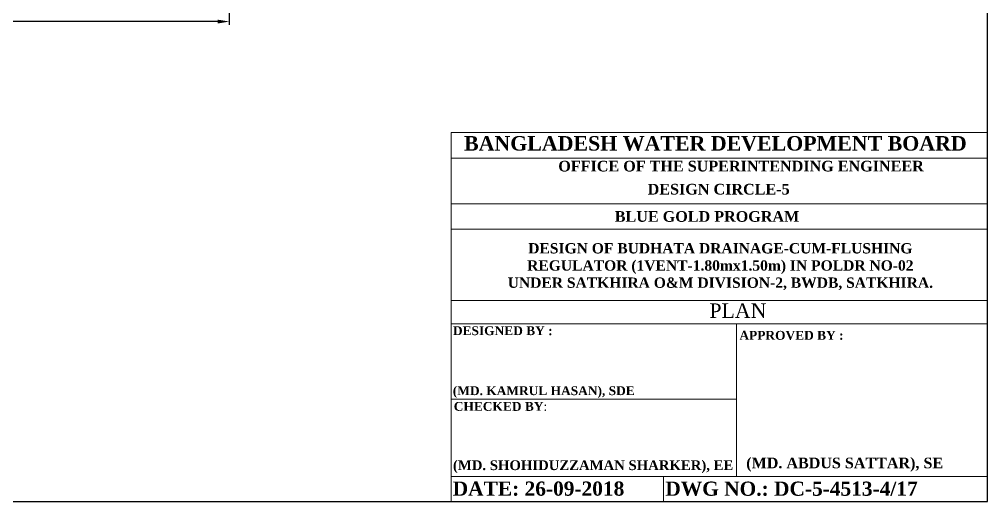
# Model space of a CAD drawing. Extents: x -298162 to 1078160, y -513173 to -216568.
# Drawn here: x 40347 to 69208, y -459717 to -445351 of the extents above; entities that cross this region are included whole.
import ezdxf

# ---------------------------------------------------------------- set-up
doc = ezdxf.new("R2010")
doc.units = 0
doc.header["$MEASUREMENT"] = 0
doc.layers.get('0').update_dxf_attribs({"linetype": 'CONTINUOUS'})
doc.layers.get('DEFPOINTS').update_dxf_attribs({"linetype": 'CONTINUOUS'})
doc.layers.add('LINE', color=7, linetype='CONTINUOUS')
doc.styles.get("Standard").update_dxf_attribs({"font": 'times.ttf', "height": 250})
doc.dimstyles.new('3', dxfattribs={"dimtxt": 225, "dimasz": 350, "dimexe": 100, "dimexo": 25, "dimgap": 9, "dimtad": 0, "dimdec": 0, "dimzin": 0, "dimdsep": 46, "dimtxsty": 'Standard', "dimcen": 0, "dimclrt": 256, "dimadec": 0, "dimazin": 0, "dimtfac": 1, "dimtdec": 0, "dimtofl": 0, "dimtmove": 2, "dimatfit": 3, "dimfxl": 1, "dimtolj": 1, "dimtzin": 0, "dimarcsym": 0})

# ---------------------------------------------------------------- blocks, each defined once
blk = doc.blocks.new('*D741')
at = {"layer": 'DEFPOINTS', "color": 0, "lineweight": -2}
for p in [(46604, -444630), (22910, -444962), (46604, -445416)]:
    blk.add_point(p, dxfattribs=at)
at = {"layer": 'LINE', "color": 0, "lineweight": -2}
for p, q in [((46604, -444655), (46604, -445516)), ((22910, -444987), (22910, -445516)), ((23260, -445416), (34301, -445416)), ((46254, -445416), (35213, -445416))]:
    blk.add_line(p, q, dxfattribs=at)
for points in [[(23260, -445358), (23260, -445474), (22910, -445416)], [(46254, -445358), (46254, -445474), (46604, -445416)]]:
    blk.add_solid(points, dxfattribs=at)
at = {"layer": 'LINE', "insert": (34757, -445416), "char_height": 250, "attachment_point": 5}
blk.add_mtext('\\A1;35850', dxfattribs=at)

msp = doc.modelspace()

# ---------------------------------------------------------------- linework, layer by layer
at = {"color": 0, "lineweight": 13}
for p, q in [((53218.869, -448717.18), (69207.869, -448717.18)), ((53218.869, -448717.18), (53218.869, -459716.504)), ((53218.869, -449482.261), (69207.869, -449482.261)), ((53218.869, -450847.081), (69207.869, -450847.081)), ((53218.869, -451604.307), (69207.869, -451604.307)), ((53218.869, -453729.776), (69207.869, -453729.776)), ((53218.869, -454423.01), (69207.869, -454423.01)), ((61718.793, -458964.799), (61718.793, -454423.01)), ((61718.793, -458964.799), (61718.793, -455566.273)), ((61718.793, -458964.799), (61718.793, -455566.273)), ((61718.793, -458964.799), (61718.793, -455566.273)), ((53218.869, -456667.923), (61727.936, -456667.923)), ((53218.869, -458964.799), (69009.927, -458964.799)), ((54398.083, -458964.799), (69207.869, -458964.799)), ((54398.083, -458964.799), (69009.927, -458964.799)), ((54398.083, -458964.799), (69009.927, -458964.799)), ((59549.924, -458964.799), (59549.924, -459716.504)), ((53218.869, -459716.504), (69207.869, -459716.504))]:
    msp.add_line(p, q, dxfattribs=at)
at = {"layer": 'LINE', "color": 0}
msp.add_lwpolyline([(8702.669, -459716.504), (69207.869, -459716.504), (69207.869, -416930.684), (8702.669, -416930.684)], close=True, dxfattribs=at)

# ---------------------------------------------------------------- texts
at = {"color": 0, "lineweight": 13}
for s, insert, char_height, width, attachment_point in [('{\\fTimes New Roman|b1|i0|c0|p18;BANGLADESH WATER DEVELOPMENT BOARD}', (53602.812, -448827.752), 431.68407, 15505.95167, 1), ('{\\fTimes New Roman|b1|i0|c0|p18;OFFICE OF THE SUPERINTENDING ENGINEER}', (56409.979, -449562.905), 318.21998, 15464.60245, 1), ('{\\fTimes New Roman|b1|i0|c0|p18;DESIGN CIRCLE-5}', (59073.853, -450250.207), 318.21998, 15464.60245, 1), ('{\\fTimes New Roman|b1|i0|c0|p18;BLUE GOLD PROGRAM}', (58093.846, -451062.357), 318.21998, 11430.35833, 1), ('\\pt1842;{\\fTimes New Roman|b1|i0|c0|p18;DESIGN OF BUDHATA DRAINAGE-CUM-FLUSHING \\PREGULATOR (1VENT-1.80mx1.50m) IN POLDR NO-02 \\PUNDER SATKHIRA O&M DIVISION-2, BWDB, SATKHIRA.}', (61241.3, -452717.963), 307.04369, 15801.76057, 5), ('{\\fTimes New Roman|b0|i0|c0|p18;             PLAN}', (58801.266, -453811.762), 430.53292, 15464.60245, 1)]:
    msp.add_mtext(s, dxfattribs=dict(at, insert=insert, char_height=char_height, width=width, attachment_point=attachment_point))
at = {"color": 0, "lineweight": 13, "attachment_point": 1}
for s, insert, char_height in [('{\\fTimes New Roman|b1|i0|c0|p18;DESIGNED BY :}', (53268.863, -454492.825), 264.29637), ('{\\fTimes New Roman|b1|i0|c0|p18;APPROVED BY :}', (61808.193, -454630.334), 264.29637), ('{\\fTimes New Roman|b1|i0|c0|p18;(MD. KAMRUL HASAN), SDE}', (53266.447, -456280.302), 264.29637), ('{\\fTimes New Roman|b1|i0|c0|p18;CHECKED BY\\fTimes New Roman|b0|i0|c0|p18;:\\fTimes New Roman|b1|i0|c0|p18;}', (53295.702, -456747.532), 264.296372), ('{\\fTimes New Roman|b1|i0|c0|p18;(MD. SHOHIDUZZAMAN SHARKER), EE}', (53271.204, -458485.991), 290.72601), ('{\\fTimes New Roman|b1|i0|c0|p18;(MD. ABDUS SATTAR), SE}', (62012.745, -458405.877), 317.15565), ('{\\fTimes New Roman|b1|i0|c0|p18;DATE: 26-09-2018}', (53263.686, -459118.022), 421.81701), ('{\\fTimes New Roman|b1|i0|c0|p18;DWG NO.: DC-5-4513-4/17}', (59602.435, -459119.68), 421.81701)]:
    msp.add_mtext(s, dxfattribs=dict(at, insert=insert, char_height=char_height))

# ---------------------------------------------------------------- dimensions: what is measured, and where the dimension line sits
at = {"layer": 'LINE', "color": 0}
dim = msp.add_linear_dim(base=(46604.155, -445415.834), p1=(22909.76, -444962.47), p2=(46604.155, -444630.23), text='35850', dimstyle='3', dxfattribs=at)
dim.commit()
dim.dimension.update_dxf_attribs({"geometry": '*D741', "text_midpoint": (34756.957, -445415.834)})

doc.saveas('drawing.dxf')
